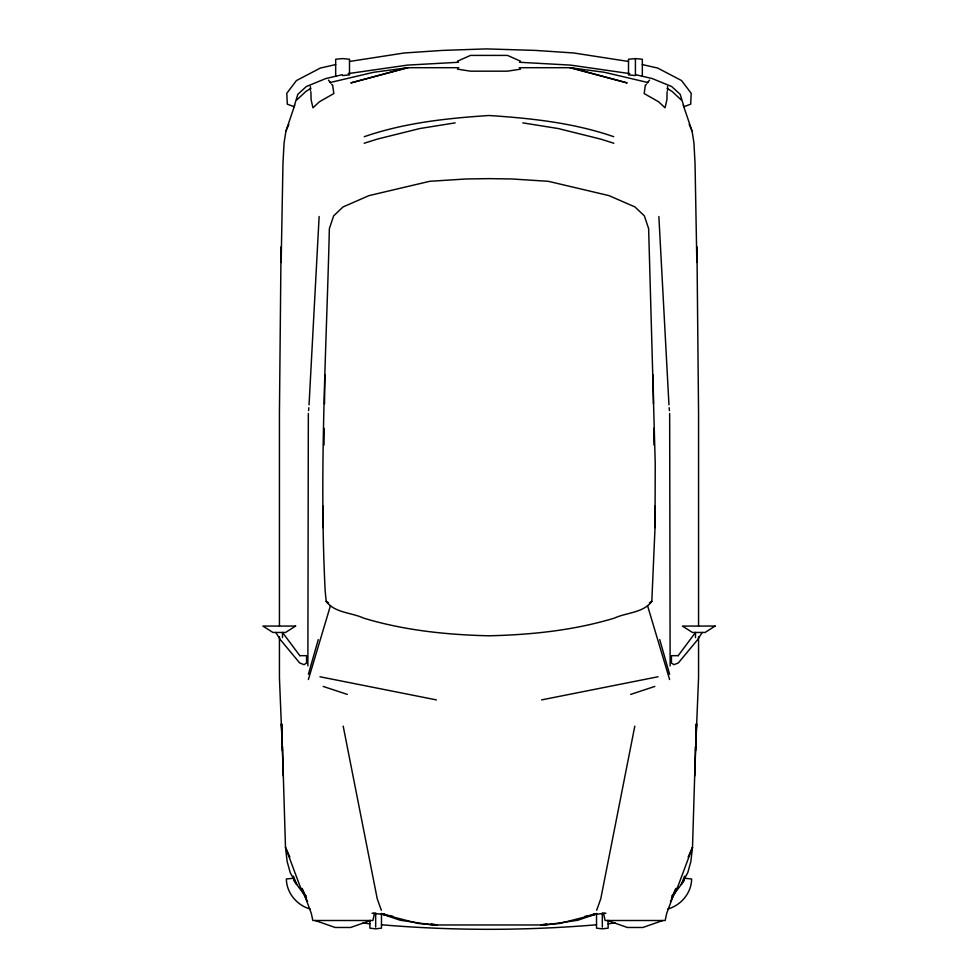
<?xml version="1.0" encoding="UTF-8"?>
<svg xmlns="http://www.w3.org/2000/svg" width="978" height="978" viewBox="0 0 978 978"><rect width="100%" height="100%" fill="white"/><g stroke="black" fill="none" stroke-linecap="round" stroke-linejoin="round"><path stroke-width="1.47" d="M307.874 665.945L308.339 413.511M294.733 105.196L285.931 131.101L284.072 142.886L282.96 163.534L281.163 262.471M655.028 527.607L655.236 463.645L648.634 228.644L644.38 215.906L634.942 206.933L608.976 195.612L548.316 181.309L511.934 178.974L489 178.632L466.066 178.974L429.684 181.309L369.024 195.612L343.058 206.933L333.62 215.906L329.366 228.644C326.456 349.403 319.036 470.284 325.185 591.067L326.187 601.421C334.782 612.986 351.457 612.46 363.571 618.108C404.22 630.419 446.677 634.795 489 635.798C531.323 634.795 573.78 630.419 614.428 618.108C626.543 612.46 643.218 612.986 651.813 601.421L655.028 527.607L654.759 506.225M281.065 246.737L279.439 412.838L279.439 625.993M684.576 876.129L681.299 884.418L687.766 872.669L690.847 861.581L692.51 847.339L695.578 746.226M667.558 90.404L667.595 86.467M322.972 527.607L323.241 506.225M323.999 445.112L324.207 428.315M324.513 403.865L324.879 374.843M694.698 776.031L696.47 723.769L695.541 750.823M696.47 723.769L696.165 736.483L698.561 677.754L698.561 636.641M667.106 91.663L666.898 99.744L665.052 107.8L658.573 101.749L644.16 93.558L645.382 84.939L646.385 84.731M696.837 262.471L695.04 163.534L693.928 142.886L692.069 131.101L683.267 105.196M319.134 216.529L309.048 404.843M308.583 410.626L308.816 407.728M634.808 726.128L600.773 898.758L596.678 910.274M308.388 674.282L318.278 639.612M308.388 679.514L330.478 605.59M285.931 131.101L288.816 124.34M688.121 857.046L692.51 847.339L677.179 888.391L670.419 901.471M671.458 898.061L675.994 888.391L666.739 913.256L665.162 920.506L605.101 920.506L603.524 913.256L605.932 913.256M702.253 632.448L697.62 639.698L678.341 662.925L673.952 664.698L671.446 663.023L671.446 655.663L678.341 655.663M678.194 655.663L695.505 632.448L695.505 637.668M647.02 83.191L649.539 80.123M675.822 889.674L678.011 887.572M296.872 99.854L305.894 91.443L310.784 88.436M671.935 895.799L674.074 894.185L683.756 881.178L684.673 878.268L691.642 878.977C691.446 892.938 681.079 905.273 667.864 909.014M649.441 602.778L651.813 601.421M457.435 61.211L470.491 55.404L507.509 55.404L520.565 61.211M370.564 920.506L350.625 927.474L335.112 927.474L315.173 920.506M662.827 920.506L642.888 927.474L627.375 927.474L607.436 920.506M604.587 913.391L595.174 914.332L577.717 920.261L545.663 924.968L432.337 924.968L400.283 920.261L382.826 914.332L373.413 913.391M630.688 694.392L654.832 686.434M364.158 143.253L377.288 139.108L419.806 128.534L455.173 122.873M364.281 136.688C404.403 122.788 446.848 118.289 489 115.502C531.152 118.289 573.597 122.788 613.719 136.688M330.136 82.519L373.62 72.286L408.168 67.702L350.833 82.922L406.897 67.702L458.755 67.702M592.998 914.234L595.174 914.332L559.599 923.501L540.968 924.968L546.824 923.819M342.276 74.731L325.906 78.521L306.31 86.541L297.813 94.328L294.048 106.7L287.3 104.169L286.798 93.301L296.42 80.575L320.393 68.032L335.674 64.585M349.501 61.467L404.244 52.983L442.374 50.416L486.433 48.9L535.626 50.416L573.756 52.983L628.499 61.467M658.023 676.764L541.604 699.893M584.917 916.349L595.174 914.332M615.028 922.853L608.133 923.88M520.565 69.132L507.509 71.174L470.491 71.174L457.435 69.132M348.217 73.607L407.447 65.11L458.511 62.274M342.581 75.55L349.501 74.915L349.501 59.242L342.581 58.594L335.674 59.242L335.674 76.26M635.419 58.594L628.499 59.242L628.499 74.915L635.419 75.55L635.419 58.594L642.326 59.242L642.326 76.26M596.519 924.772C525.052 930.824 452.948 930.824 381.481 924.772M593.499 914.124L596.519 913.929M431.176 923.819L437.032 924.968L418.401 923.501L382.826 914.332L385.002 914.234M519.245 67.702L571.103 67.702L627.167 82.922L569.832 67.702L604.38 72.286L647.864 82.519M299.659 655.663L306.554 655.663L306.554 663.023L304.048 664.698L299.659 662.925L280.38 639.698L275.747 632.448M372.068 913.256L374.476 913.256L372.899 920.506L312.838 920.506L311.261 913.256L302.006 888.391L306.542 898.061M519.489 62.274L570.553 65.11L629.783 73.607M381.481 913.929L384.501 914.124M369.867 923.88L362.972 922.853M522.827 122.873L558.193 128.534L600.712 139.108L613.842 143.253M436.396 699.893L319.977 676.764M382.826 914.332L393.083 916.349M331.615 84.731L332.618 84.939L333.84 93.558L319.427 101.749L312.948 107.8L311.102 99.744L310.894 91.663M642.326 64.585L657.607 68.032L681.58 80.575L691.201 93.301L690.7 104.169L683.952 106.7L680.187 94.328L671.69 86.541L652.094 78.521L635.724 74.731M323.168 686.434L347.312 694.392M310.136 909.014C296.921 905.273 286.554 892.938 286.358 878.977L293.327 878.268L294.244 881.178L303.926 894.185L306.065 895.799M326.187 601.421L328.559 602.778M667.216 88.436L672.106 91.443L681.128 99.854M299.989 887.572L302.178 889.674M328.461 80.123L330.98 83.191M299.806 655.663L282.495 632.448L282.495 637.668M307.581 901.471L300.821 888.391L285.49 847.339L282.422 746.226M289.879 857.046L285.49 847.339L287.153 861.581L290.234 872.669L296.701 884.418L293.424 876.129M689.184 124.34L692.069 131.101M381.322 910.274L377.227 898.758L343.192 726.128M647.522 605.59L669.612 679.514M659.722 639.612L669.612 674.282M668.952 404.843L658.866 216.529M669.184 407.728L669.417 410.626M669.661 413.511L670.126 665.945M282.459 750.823L281.53 723.769L283.302 776.031M281.53 723.769L281.835 736.483L279.439 677.754L279.439 636.641M653.121 374.843L653.487 403.865M653.793 428.315L654.001 445.112M310.405 86.467L310.442 90.404M696.935 246.737L698.561 412.838L698.561 625.993M608.133 920.396L608.133 928.159L602.326 928.843L596.519 928.159L596.519 913.415M602.326 912.951L602.326 927.168M381.481 913.415L381.481 928.159L375.674 928.843L369.867 928.159L369.867 920.396M375.674 912.951L375.674 927.168M295.601 626.067L285.576 632.448L272.923 632.448L262.899 626.067L295.601 626.067M715.101 626.067L705.077 632.448L692.424 632.448L682.399 626.067L715.101 626.067"/></g></svg>
